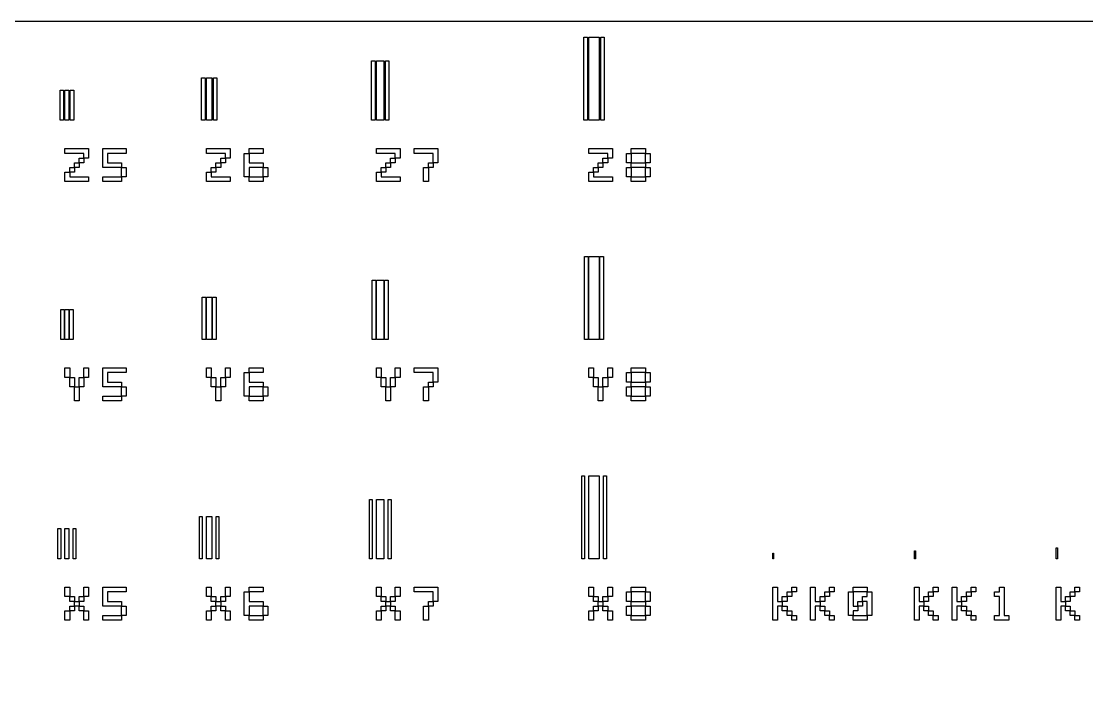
# Model space of a CAD drawing. Extents: x 0 to 3000, y 0 to 2000.
# Drawn here: x 1499 to 2252, y 1534 to 2000 of the extents above; entities that cross this region are included whole.
import ezdxf

# ---------------------------------------------------------------- set-up
doc = ezdxf.new("R2010")
doc.units = 0
doc.layers.add('L0D0', color=2, linetype='CONTINUOUS')
doc.layers.add('L1D0', color=1, linetype='CONTINUOUS')

msp = doc.modelspace()

# ---------------------------------------------------------------- linework, layer by layer
at = {"layer": 'L0D0'}
msp.add_lwpolyline([(0, 0), (0, 2000), (3000, 2000), (3000, 0)], close=True, dxfattribs=at)
at = {"layer": 'L1D0'}
for points in [[(1896.5, 1930), (1896.5, 1988.8), (1899, 1988.8), (1899, 1930)], [(1900, 1930), (1900, 1988.8), (1907.4, 1988.8), (1907.4, 1930)], [(1908.4, 1930), (1908.4, 1988.8), (1910.9, 1988.8), (1910.9, 1930)], [(1746.5, 1930), (1746.5, 1972), (1749, 1972), (1749, 1930)], [(1750, 1930), (1750, 1972), (1755.3, 1972), (1755.3, 1930)], [(1756.3, 1930), (1756.3, 1972), (1758.8, 1972), (1758.8, 1930)], [(1626.5, 1930), (1626.5, 1960), (1629, 1960), (1629, 1930)], [(1630, 1930), (1630, 1960), (1633.8, 1960), (1633.8, 1930)], [(1634.8, 1930), (1634.8, 1960), (1637.3, 1960), (1637.3, 1930)], [(1526.5, 1930), (1526.5, 1951.4), (1529, 1951.4), (1529, 1930)], [(1530, 1930), (1530, 1951.4), (1532.7, 1951.4), (1532.7, 1930)], [(1533.7, 1930), (1533.7, 1951.4), (1536.2, 1951.4), (1536.2, 1930)], [(1543.333, 1903.333), (1543.333, 1906.667), (1540, 1906.667), (1536.667, 1906.667), (1533.333, 1906.667), (1530, 1906.667), (1530, 1910), (1533.333, 1910), (1536.667, 1910), (1540, 1910), (1543.333, 1910), (1546.667, 1910), (1546.667, 1906.667), (1546.667, 1903.333)], [(1556.667, 1896.667), (1556.667, 1900), (1556.667, 1903.333), (1556.667, 1906.667), (1556.667, 1910), (1560, 1910), (1563.333, 1910), (1566.667, 1910), (1570, 1910), (1573.333, 1910), (1573.333, 1906.667), (1570, 1906.667), (1566.667, 1906.667), (1563.333, 1906.667), (1560, 1906.667), (1560, 1903.333), (1560, 1900), (1563.333, 1900), (1566.667, 1900), (1570, 1900), (1570, 1896.667), (1566.667, 1896.667), (1563.333, 1896.667), (1560, 1896.667)], [(1643.333, 1903.333), (1643.333, 1906.667), (1640, 1906.667), (1636.667, 1906.667), (1633.333, 1906.667), (1630, 1906.667), (1630, 1910), (1633.333, 1910), (1636.667, 1910), (1640, 1910), (1643.333, 1910), (1646.667, 1910), (1646.667, 1906.667), (1646.667, 1903.333)], [(1656.667, 1890), (1656.667, 1893.333), (1656.667, 1896.667), (1656.667, 1900), (1656.667, 1903.333), (1656.667, 1906.667), (1660, 1906.667), (1660, 1903.333), (1660, 1900), (1663.333, 1900), (1666.667, 1900), (1670, 1900), (1670, 1896.667), (1666.667, 1896.667), (1663.333, 1896.667), (1660, 1896.667), (1660, 1893.333), (1660, 1890)], [(1660, 1906.667), (1660, 1910), (1663.333, 1910), (1666.667, 1910), (1670, 1910), (1670, 1906.667), (1666.667, 1906.667), (1663.333, 1906.667)], [(1763.333, 1903.333), (1763.333, 1906.667), (1760, 1906.667), (1756.667, 1906.667), (1753.333, 1906.667), (1750, 1906.667), (1750, 1910), (1753.333, 1910), (1756.667, 1910), (1760, 1910), (1763.333, 1910), (1766.667, 1910), (1766.667, 1906.667), (1766.667, 1903.333)], [(1790, 1900), (1790, 1903.333), (1790, 1906.667), (1786.667, 1906.667), (1783.333, 1906.667), (1780, 1906.667), (1776.667, 1906.667), (1776.667, 1910), (1780, 1910), (1783.333, 1910), (1786.667, 1910), (1790, 1910), (1793.333, 1910), (1793.333, 1906.667), (1793.333, 1903.333), (1793.333, 1900)], [(1913.333, 1903.333), (1913.333, 1906.667), (1910, 1906.667), (1906.667, 1906.667), (1903.333, 1906.667), (1900, 1906.667), (1900, 1910), (1903.333, 1910), (1906.667, 1910), (1910, 1910), (1913.333, 1910), (1916.667, 1910), (1916.667, 1906.667), (1916.667, 1903.333)], [(1926.667, 1900), (1926.667, 1903.333), (1926.667, 1906.667), (1930, 1906.667), (1930, 1903.333), (1930, 1900)], [(1930, 1906.667), (1930, 1910), (1933.333, 1910), (1936.667, 1910), (1940, 1910), (1940, 1906.667), (1936.667, 1906.667), (1933.333, 1906.667)], [(1940, 1900), (1940, 1903.333), (1940, 1906.667), (1943.333, 1906.667), (1943.333, 1903.333), (1943.333, 1900)], [(1533.333, 1893.333), (1533.333, 1896.667), (1536.667, 1896.667), (1536.667, 1893.333)], [(1536.667, 1896.667), (1536.667, 1900), (1540, 1900), (1540, 1896.667)], [(1540, 1900), (1540, 1903.333), (1543.333, 1903.333), (1543.333, 1900)], [(1570, 1890), (1570, 1893.333), (1570, 1896.667), (1573.333, 1896.667), (1573.333, 1893.333), (1573.333, 1890)], [(1633.333, 1893.333), (1633.333, 1896.667), (1636.667, 1896.667), (1636.667, 1893.333)], [(1636.667, 1896.667), (1636.667, 1900), (1640, 1900), (1640, 1896.667)], [(1640, 1900), (1640, 1903.333), (1643.333, 1903.333), (1643.333, 1900)], [(1670, 1890), (1670, 1893.333), (1670, 1896.667), (1673.333, 1896.667), (1673.333, 1893.333), (1673.333, 1890)], [(1753.333, 1893.333), (1753.333, 1896.667), (1756.667, 1896.667), (1756.667, 1893.333)], [(1756.667, 1896.667), (1756.667, 1900), (1760, 1900), (1760, 1896.667)], [(1760, 1900), (1760, 1903.333), (1763.333, 1903.333), (1763.333, 1900)], [(1783.333, 1886.667), (1783.333, 1890), (1783.333, 1893.333), (1783.333, 1896.667), (1786.667, 1896.667), (1786.667, 1893.333), (1786.667, 1890), (1786.667, 1886.667)], [(1786.667, 1896.667), (1786.667, 1900), (1790, 1900), (1790, 1896.667)], [(1903.333, 1893.333), (1903.333, 1896.667), (1906.667, 1896.667), (1906.667, 1893.333)], [(1906.667, 1896.667), (1906.667, 1900), (1910, 1900), (1910, 1896.667)], [(1910, 1900), (1910, 1903.333), (1913.333, 1903.333), (1913.333, 1900)], [(1926.667, 1890), (1926.667, 1893.333), (1926.667, 1896.667), (1930, 1896.667), (1930, 1893.333), (1930, 1890)], [(1930, 1896.667), (1930, 1900), (1933.333, 1900), (1936.667, 1900), (1940, 1900), (1940, 1896.667), (1936.667, 1896.667), (1933.333, 1896.667)], [(1940, 1890), (1940, 1893.333), (1940, 1896.667), (1943.333, 1896.667), (1943.333, 1893.333), (1943.333, 1890)], [(1530, 1886.667), (1530, 1890), (1530, 1893.333), (1533.333, 1893.333), (1533.333, 1890), (1536.667, 1890), (1540, 1890), (1543.333, 1890), (1546.667, 1890), (1546.667, 1886.667), (1543.333, 1886.667), (1540, 1886.667), (1536.667, 1886.667), (1533.333, 1886.667)], [(1556.667, 1886.667), (1556.667, 1890), (1560, 1890), (1563.333, 1890), (1566.667, 1890), (1570, 1890), (1570, 1886.667), (1566.667, 1886.667), (1563.333, 1886.667), (1560, 1886.667)], [(1630, 1886.667), (1630, 1890), (1630, 1893.333), (1633.333, 1893.333), (1633.333, 1890), (1636.667, 1890), (1640, 1890), (1643.333, 1890), (1646.667, 1890), (1646.667, 1886.667), (1643.333, 1886.667), (1640, 1886.667), (1636.667, 1886.667), (1633.333, 1886.667)], [(1660, 1886.667), (1660, 1890), (1663.333, 1890), (1666.667, 1890), (1670, 1890), (1670, 1886.667), (1666.667, 1886.667), (1663.333, 1886.667)], [(1750, 1886.667), (1750, 1890), (1750, 1893.333), (1753.333, 1893.333), (1753.333, 1890), (1756.667, 1890), (1760, 1890), (1763.333, 1890), (1766.667, 1890), (1766.667, 1886.667), (1763.333, 1886.667), (1760, 1886.667), (1756.667, 1886.667), (1753.333, 1886.667)], [(1900, 1886.667), (1900, 1890), (1900, 1893.333), (1903.333, 1893.333), (1903.333, 1890), (1906.667, 1890), (1910, 1890), (1913.333, 1890), (1916.667, 1890), (1916.667, 1886.667), (1913.333, 1886.667), (1910, 1886.667), (1906.667, 1886.667), (1903.333, 1886.667)], [(1930, 1886.667), (1930, 1890), (1933.333, 1890), (1936.667, 1890), (1940, 1890), (1940, 1886.667), (1936.667, 1886.667), (1933.333, 1886.667)], [(1897, 1775), (1897, 1833.8), (1899.5, 1833.8), (1899.5, 1775)], [(1900, 1775), (1900, 1833.8), (1907.4, 1833.8), (1907.4, 1775)], [(1907.9, 1775), (1907.9, 1833.8), (1910.4, 1833.8), (1910.4, 1775)], [(1747, 1775), (1747, 1817), (1749.5, 1817), (1749.5, 1775)], [(1750, 1775), (1750, 1817), (1755.3, 1817), (1755.3, 1775)], [(1755.8, 1775), (1755.8, 1817), (1758.3, 1817), (1758.3, 1775)], [(1627, 1775), (1627, 1805), (1629.5, 1805), (1629.5, 1775)], [(1630, 1775), (1630, 1805), (1633.8, 1805), (1633.8, 1775)], [(1634.3, 1775), (1634.3, 1805), (1636.8, 1805), (1636.8, 1775)], [(1527, 1775), (1527, 1796.4), (1529.5, 1796.4), (1529.5, 1775)], [(1530, 1775), (1530, 1796.4), (1532.7, 1796.4), (1532.7, 1775)], [(1533.2, 1775), (1533.2, 1796.4), (1535.7, 1796.4), (1535.7, 1775)], [(1530, 1748.333), (1530, 1751.667), (1530, 1755), (1533.333, 1755), (1533.333, 1751.667), (1533.333, 1748.333)], [(1543.333, 1748.333), (1543.333, 1751.667), (1543.333, 1755), (1546.667, 1755), (1546.667, 1751.667), (1546.667, 1748.333)], [(1556.667, 1741.667), (1556.667, 1745), (1556.667, 1748.333), (1556.667, 1751.667), (1556.667, 1755), (1560, 1755), (1563.333, 1755), (1566.667, 1755), (1570, 1755), (1573.333, 1755), (1573.333, 1751.667), (1570, 1751.667), (1566.667, 1751.667), (1563.333, 1751.667), (1560, 1751.667), (1560, 1748.333), (1560, 1745), (1563.333, 1745), (1566.667, 1745), (1570, 1745), (1570, 1741.667), (1566.667, 1741.667), (1563.333, 1741.667), (1560, 1741.667)], [(1630, 1748.333), (1630, 1751.667), (1630, 1755), (1633.333, 1755), (1633.333, 1751.667), (1633.333, 1748.333)], [(1643.333, 1748.333), (1643.333, 1751.667), (1643.333, 1755), (1646.667, 1755), (1646.667, 1751.667), (1646.667, 1748.333)], [(1660, 1751.667), (1660, 1755), (1663.333, 1755), (1666.667, 1755), (1670, 1755), (1670, 1751.667), (1666.667, 1751.667), (1663.333, 1751.667)], [(1750, 1748.333), (1750, 1751.667), (1750, 1755), (1753.333, 1755), (1753.333, 1751.667), (1753.333, 1748.333)], [(1763.333, 1748.333), (1763.333, 1751.667), (1763.333, 1755), (1766.667, 1755), (1766.667, 1751.667), (1766.667, 1748.333)], [(1790, 1745), (1790, 1748.333), (1790, 1751.667), (1786.667, 1751.667), (1783.333, 1751.667), (1780, 1751.667), (1776.667, 1751.667), (1776.667, 1755), (1780, 1755), (1783.333, 1755), (1786.667, 1755), (1790, 1755), (1793.333, 1755), (1793.333, 1751.667), (1793.333, 1748.333), (1793.333, 1745)], [(1900, 1748.333), (1900, 1751.667), (1900, 1755), (1903.333, 1755), (1903.333, 1751.667), (1903.333, 1748.333)], [(1913.333, 1748.333), (1913.333, 1751.667), (1913.333, 1755), (1916.667, 1755), (1916.667, 1751.667), (1916.667, 1748.333)], [(1930, 1751.667), (1930, 1755), (1933.333, 1755), (1936.667, 1755), (1940, 1755), (1940, 1751.667), (1936.667, 1751.667), (1933.333, 1751.667)], [(1533.333, 1741.667), (1533.333, 1745), (1533.333, 1748.333), (1536.667, 1748.333), (1536.667, 1745), (1536.667, 1741.667)], [(1540, 1741.667), (1540, 1745), (1540, 1748.333), (1543.333, 1748.333), (1543.333, 1745), (1543.333, 1741.667)], [(1633.333, 1741.667), (1633.333, 1745), (1633.333, 1748.333), (1636.667, 1748.333), (1636.667, 1745), (1636.667, 1741.667)], [(1640, 1741.667), (1640, 1745), (1640, 1748.333), (1643.333, 1748.333), (1643.333, 1745), (1643.333, 1741.667)], [(1656.667, 1735), (1656.667, 1738.333), (1656.667, 1741.667), (1656.667, 1745), (1656.667, 1748.333), (1656.667, 1751.667), (1660, 1751.667), (1660, 1748.333), (1660, 1745), (1663.333, 1745), (1666.667, 1745), (1670, 1745), (1670, 1741.667), (1666.667, 1741.667), (1663.333, 1741.667), (1660, 1741.667), (1660, 1738.333), (1660, 1735)], [(1753.333, 1741.667), (1753.333, 1745), (1753.333, 1748.333), (1756.667, 1748.333), (1756.667, 1745), (1756.667, 1741.667)], [(1760, 1741.667), (1760, 1745), (1760, 1748.333), (1763.333, 1748.333), (1763.333, 1745), (1763.333, 1741.667)], [(1903.333, 1741.667), (1903.333, 1745), (1903.333, 1748.333), (1906.667, 1748.333), (1906.667, 1745), (1906.667, 1741.667)], [(1910, 1741.667), (1910, 1745), (1910, 1748.333), (1913.333, 1748.333), (1913.333, 1745), (1913.333, 1741.667)], [(1926.667, 1745), (1926.667, 1748.333), (1926.667, 1751.667), (1930, 1751.667), (1930, 1748.333), (1930, 1745)], [(1940, 1745), (1940, 1748.333), (1940, 1751.667), (1943.333, 1751.667), (1943.333, 1748.333), (1943.333, 1745)], [(1536.667, 1731.667), (1536.667, 1735), (1536.667, 1738.333), (1536.667, 1741.667), (1540, 1741.667), (1540, 1738.333), (1540, 1735), (1540, 1731.667)], [(1570, 1735), (1570, 1738.333), (1570, 1741.667), (1573.333, 1741.667), (1573.333, 1738.333), (1573.333, 1735)], [(1636.667, 1731.667), (1636.667, 1735), (1636.667, 1738.333), (1636.667, 1741.667), (1640, 1741.667), (1640, 1738.333), (1640, 1735), (1640, 1731.667)], [(1670, 1735), (1670, 1738.333), (1670, 1741.667), (1673.333, 1741.667), (1673.333, 1738.333), (1673.333, 1735)], [(1756.667, 1731.667), (1756.667, 1735), (1756.667, 1738.333), (1756.667, 1741.667), (1760, 1741.667), (1760, 1738.333), (1760, 1735), (1760, 1731.667)], [(1783.333, 1731.667), (1783.333, 1735), (1783.333, 1738.333), (1783.333, 1741.667), (1786.667, 1741.667), (1786.667, 1738.333), (1786.667, 1735), (1786.667, 1731.667)], [(1786.667, 1741.667), (1786.667, 1745), (1790, 1745), (1790, 1741.667)], [(1906.667, 1731.667), (1906.667, 1735), (1906.667, 1738.333), (1906.667, 1741.667), (1910, 1741.667), (1910, 1738.333), (1910, 1735), (1910, 1731.667)], [(1926.667, 1735), (1926.667, 1738.333), (1926.667, 1741.667), (1930, 1741.667), (1930, 1738.333), (1930, 1735)], [(1930, 1741.667), (1930, 1745), (1933.333, 1745), (1936.667, 1745), (1940, 1745), (1940, 1741.667), (1936.667, 1741.667), (1933.333, 1741.667)], [(1940, 1735), (1940, 1738.333), (1940, 1741.667), (1943.333, 1741.667), (1943.333, 1738.333), (1943.333, 1735)], [(1556.667, 1731.667), (1556.667, 1735), (1560, 1735), (1563.333, 1735), (1566.667, 1735), (1570, 1735), (1570, 1731.667), (1566.667, 1731.667), (1563.333, 1731.667), (1560, 1731.667)], [(1660, 1731.667), (1660, 1735), (1663.333, 1735), (1666.667, 1735), (1670, 1735), (1670, 1731.667), (1666.667, 1731.667), (1663.333, 1731.667)], [(1930, 1731.667), (1930, 1735), (1933.333, 1735), (1936.667, 1735), (1940, 1735), (1940, 1731.667), (1936.667, 1731.667), (1933.333, 1731.667)], [(1895, 1620), (1895, 1678.8), (1897, 1678.8), (1897, 1620)], [(1900, 1620), (1900, 1678.8), (1907.4, 1678.8), (1907.4, 1620)], [(1910.4, 1620), (1910.4, 1678.8), (1912.4, 1678.8), (1912.4, 1620)], [(1745, 1620), (1745, 1662), (1747, 1662), (1747, 1620)], [(1750, 1620), (1750, 1662), (1755.3, 1662), (1755.3, 1620)], [(1758.3, 1620), (1758.3, 1662), (1760.3, 1662), (1760.3, 1620)], [(1625, 1620), (1625, 1650), (1627, 1650), (1627, 1620)], [(1630, 1620), (1630, 1650), (1633.8, 1650), (1633.8, 1620)], [(1636.8, 1620), (1636.8, 1650), (1638.8, 1650), (1638.8, 1620)], [(1525, 1620), (1525, 1641.4), (1527, 1641.4), (1527, 1620)], [(1530, 1620), (1530, 1641.4), (1532.7, 1641.4), (1532.7, 1620)], [(1535.7, 1620), (1535.7, 1641.4), (1537.7, 1641.4), (1537.7, 1620)], [(2130, 1620), (2130, 1625.6), (2130.7, 1625.6), (2130.7, 1620)], [(2230, 1620), (2230, 1627.8), (2231, 1627.8), (2231, 1620)], [(2030, 1620), (2030, 1624), (2030.5, 1624), (2030.5, 1620)], [(1530, 1593.333), (1530, 1596.667), (1530, 1600), (1533.333, 1600), (1533.333, 1596.667), (1533.333, 1593.333)], [(1543.333, 1593.333), (1543.333, 1596.667), (1543.333, 1600), (1546.667, 1600), (1546.667, 1596.667), (1546.667, 1593.333)], [(1556.667, 1586.667), (1556.667, 1590), (1556.667, 1593.333), (1556.667, 1596.667), (1556.667, 1600), (1560, 1600), (1563.333, 1600), (1566.667, 1600), (1570, 1600), (1573.333, 1600), (1573.333, 1596.667), (1570, 1596.667), (1566.667, 1596.667), (1563.333, 1596.667), (1560, 1596.667), (1560, 1593.333), (1560, 1590), (1563.333, 1590), (1566.667, 1590), (1570, 1590), (1570, 1586.667), (1566.667, 1586.667), (1563.333, 1586.667), (1560, 1586.667)], [(1630, 1593.333), (1630, 1596.667), (1630, 1600), (1633.333, 1600), (1633.333, 1596.667), (1633.333, 1593.333)], [(1643.333, 1593.333), (1643.333, 1596.667), (1643.333, 1600), (1646.667, 1600), (1646.667, 1596.667), (1646.667, 1593.333)], [(1656.667, 1580), (1656.667, 1583.333), (1656.667, 1586.667), (1656.667, 1590), (1656.667, 1593.333), (1656.667, 1596.667), (1660, 1596.667), (1660, 1593.333), (1660, 1590), (1663.333, 1590), (1666.667, 1590), (1670, 1590), (1670, 1586.667), (1666.667, 1586.667), (1663.333, 1586.667), (1660, 1586.667), (1660, 1583.333), (1660, 1580)], [(1660, 1596.667), (1660, 1600), (1663.333, 1600), (1666.667, 1600), (1670, 1600), (1670, 1596.667), (1666.667, 1596.667), (1663.333, 1596.667)], [(1750, 1593.333), (1750, 1596.667), (1750, 1600), (1753.333, 1600), (1753.333, 1596.667), (1753.333, 1593.333)], [(1763.333, 1593.333), (1763.333, 1596.667), (1763.333, 1600), (1766.667, 1600), (1766.667, 1596.667), (1766.667, 1593.333)], [(1790, 1590), (1790, 1593.333), (1790, 1596.667), (1786.667, 1596.667), (1783.333, 1596.667), (1780, 1596.667), (1776.667, 1596.667), (1776.667, 1600), (1780, 1600), (1783.333, 1600), (1786.667, 1600), (1790, 1600), (1793.333, 1600), (1793.333, 1596.667), (1793.333, 1593.333), (1793.333, 1590)], [(1900, 1593.333), (1900, 1596.667), (1900, 1600), (1903.333, 1600), (1903.333, 1596.667), (1903.333, 1593.333)], [(1913.333, 1593.333), (1913.333, 1596.667), (1913.333, 1600), (1916.667, 1600), (1916.667, 1596.667), (1916.667, 1593.333)], [(1926.667, 1590), (1926.667, 1593.333), (1926.667, 1596.667), (1930, 1596.667), (1930, 1593.333), (1930, 1590)], [(1930, 1596.667), (1930, 1600), (1933.333, 1600), (1936.667, 1600), (1940, 1600), (1940, 1596.667), (1936.667, 1596.667), (1933.333, 1596.667)], [(1940, 1590), (1940, 1593.333), (1940, 1596.667), (1943.333, 1596.667), (1943.333, 1593.333), (1943.333, 1590)], [(2030, 1576.667), (2030, 1580), (2030, 1583.333), (2030, 1586.667), (2030, 1590), (2030, 1593.333), (2030, 1596.667), (2030, 1600), (2033.333, 1600), (2033.333, 1596.667), (2033.333, 1593.333), (2033.333, 1590), (2036.667, 1590), (2036.667, 1586.667), (2033.333, 1586.667), (2033.333, 1583.333), (2033.333, 1580), (2033.333, 1576.667)], [(2040, 1593.333), (2040, 1596.667), (2043.333, 1596.667), (2043.333, 1593.333)], [(2043.333, 1596.667), (2043.333, 1600), (2046.667, 1600), (2046.667, 1596.667)], [(2056.667, 1576.667), (2056.667, 1580), (2056.667, 1583.333), (2056.667, 1586.667), (2056.667, 1590), (2056.667, 1593.333), (2056.667, 1596.667), (2056.667, 1600), (2060, 1600), (2060, 1596.667), (2060, 1593.333), (2060, 1590), (2063.333, 1590), (2063.333, 1586.667), (2060, 1586.667), (2060, 1583.333), (2060, 1580), (2060, 1576.667)], [(2066.667, 1593.333), (2066.667, 1596.667), (2070, 1596.667), (2070, 1593.333)], [(2070, 1596.667), (2070, 1600), (2073.333, 1600), (2073.333, 1596.667)], [(2083.333, 1580), (2083.333, 1583.333), (2083.333, 1586.667), (2083.333, 1590), (2083.333, 1593.333), (2083.333, 1596.667), (2086.667, 1596.667), (2086.667, 1593.333), (2086.667, 1590), (2086.667, 1586.667), (2090, 1586.667), (2090, 1583.333), (2086.667, 1583.333), (2086.667, 1580)], [(2086.667, 1596.667), (2086.667, 1600), (2090, 1600), (2093.333, 1600), (2096.667, 1600), (2096.667, 1596.667), (2093.333, 1596.667), (2090, 1596.667)], [(2096.667, 1580), (2096.667, 1583.333), (2096.667, 1586.667), (2096.667, 1590), (2093.333, 1590), (2093.333, 1593.333), (2096.667, 1593.333), (2096.667, 1596.667), (2100, 1596.667), (2100, 1593.333), (2100, 1590), (2100, 1586.667), (2100, 1583.333), (2100, 1580)], [(2130, 1576.667), (2130, 1580), (2130, 1583.333), (2130, 1586.667), (2130, 1590), (2130, 1593.333), (2130, 1596.667), (2130, 1600), (2133.333, 1600), (2133.333, 1596.667), (2133.333, 1593.333), (2133.333, 1590), (2136.667, 1590), (2136.667, 1586.667), (2133.333, 1586.667), (2133.333, 1583.333), (2133.333, 1580), (2133.333, 1576.667)], [(2140, 1593.333), (2140, 1596.667), (2143.333, 1596.667), (2143.333, 1593.333)], [(2143.333, 1596.667), (2143.333, 1600), (2146.667, 1600), (2146.667, 1596.667)], [(2156.667, 1576.667), (2156.667, 1580), (2156.667, 1583.333), (2156.667, 1586.667), (2156.667, 1590), (2156.667, 1593.333), (2156.667, 1596.667), (2156.667, 1600), (2160, 1600), (2160, 1596.667), (2160, 1593.333), (2160, 1590), (2163.333, 1590), (2163.333, 1586.667), (2160, 1586.667), (2160, 1583.333), (2160, 1580), (2160, 1576.667)], [(2166.667, 1593.333), (2166.667, 1596.667), (2170, 1596.667), (2170, 1593.333)], [(2170, 1596.667), (2170, 1600), (2173.333, 1600), (2173.333, 1596.667)], [(2186.667, 1576.667), (2186.667, 1580), (2190, 1580), (2190, 1583.333), (2190, 1586.667), (2190, 1590), (2190, 1593.333), (2186.667, 1593.333), (2186.667, 1596.667), (2190, 1596.667), (2190, 1600), (2193.333, 1600), (2193.333, 1596.667), (2193.333, 1593.333), (2193.333, 1590), (2193.333, 1586.667), (2193.333, 1583.333), (2193.333, 1580), (2196.667, 1580), (2196.667, 1576.667), (2193.333, 1576.667), (2190, 1576.667)], [(2230, 1576.667), (2230, 1580), (2230, 1583.333), (2230, 1586.667), (2230, 1590), (2230, 1593.333), (2230, 1596.667), (2230, 1600), (2233.333, 1600), (2233.333, 1596.667), (2233.333, 1593.333), (2233.333, 1590), (2236.667, 1590), (2236.667, 1586.667), (2233.333, 1586.667), (2233.333, 1583.333), (2233.333, 1580), (2233.333, 1576.667)], [(2240, 1593.333), (2240, 1596.667), (2243.333, 1596.667), (2243.333, 1593.333)], [(2243.333, 1596.667), (2243.333, 1600), (2246.667, 1600), (2246.667, 1596.667)], [(1533.333, 1590), (1533.333, 1593.333), (1536.667, 1593.333), (1536.667, 1590)], [(1536.667, 1586.667), (1536.667, 1590), (1540, 1590), (1540, 1586.667)], [(1540, 1590), (1540, 1593.333), (1543.333, 1593.333), (1543.333, 1590)], [(1633.333, 1590), (1633.333, 1593.333), (1636.667, 1593.333), (1636.667, 1590)], [(1636.667, 1586.667), (1636.667, 1590), (1640, 1590), (1640, 1586.667)], [(1640, 1590), (1640, 1593.333), (1643.333, 1593.333), (1643.333, 1590)], [(1753.333, 1590), (1753.333, 1593.333), (1756.667, 1593.333), (1756.667, 1590)], [(1756.667, 1586.667), (1756.667, 1590), (1760, 1590), (1760, 1586.667)], [(1760, 1590), (1760, 1593.333), (1763.333, 1593.333), (1763.333, 1590)], [(1786.667, 1586.667), (1786.667, 1590), (1790, 1590), (1790, 1586.667)], [(1903.333, 1590), (1903.333, 1593.333), (1906.667, 1593.333), (1906.667, 1590)], [(1906.667, 1586.667), (1906.667, 1590), (1910, 1590), (1910, 1586.667)], [(1910, 1590), (1910, 1593.333), (1913.333, 1593.333), (1913.333, 1590)], [(1930, 1586.667), (1930, 1590), (1933.333, 1590), (1936.667, 1590), (1940, 1590), (1940, 1586.667), (1936.667, 1586.667), (1933.333, 1586.667)], [(2036.667, 1590), (2036.667, 1593.333), (2040, 1593.333), (2040, 1590)], [(2063.333, 1590), (2063.333, 1593.333), (2066.667, 1593.333), (2066.667, 1590)], [(2090, 1586.667), (2090, 1590), (2093.333, 1590), (2093.333, 1586.667)], [(2136.667, 1590), (2136.667, 1593.333), (2140, 1593.333), (2140, 1590)], [(2163.333, 1590), (2163.333, 1593.333), (2166.667, 1593.333), (2166.667, 1590)], [(2236.667, 1590), (2236.667, 1593.333), (2240, 1593.333), (2240, 1590)], [(1530, 1576.667), (1530, 1580), (1530, 1583.333), (1533.333, 1583.333), (1533.333, 1580), (1533.333, 1576.667)], [(1533.333, 1583.333), (1533.333, 1586.667), (1536.667, 1586.667), (1536.667, 1583.333)], [(1540, 1583.333), (1540, 1586.667), (1543.333, 1586.667), (1543.333, 1583.333)], [(1543.333, 1576.667), (1543.333, 1580), (1543.333, 1583.333), (1546.667, 1583.333), (1546.667, 1580), (1546.667, 1576.667)], [(1570, 1580), (1570, 1583.333), (1570, 1586.667), (1573.333, 1586.667), (1573.333, 1583.333), (1573.333, 1580)], [(1630, 1576.667), (1630, 1580), (1630, 1583.333), (1633.333, 1583.333), (1633.333, 1580), (1633.333, 1576.667)], [(1633.333, 1583.333), (1633.333, 1586.667), (1636.667, 1586.667), (1636.667, 1583.333)], [(1640, 1583.333), (1640, 1586.667), (1643.333, 1586.667), (1643.333, 1583.333)], [(1643.333, 1576.667), (1643.333, 1580), (1643.333, 1583.333), (1646.667, 1583.333), (1646.667, 1580), (1646.667, 1576.667)], [(1670, 1580), (1670, 1583.333), (1670, 1586.667), (1673.333, 1586.667), (1673.333, 1583.333), (1673.333, 1580)], [(1750, 1576.667), (1750, 1580), (1750, 1583.333), (1753.333, 1583.333), (1753.333, 1580), (1753.333, 1576.667)], [(1753.333, 1583.333), (1753.333, 1586.667), (1756.667, 1586.667), (1756.667, 1583.333)], [(1760, 1583.333), (1760, 1586.667), (1763.333, 1586.667), (1763.333, 1583.333)], [(1763.333, 1576.667), (1763.333, 1580), (1763.333, 1583.333), (1766.667, 1583.333), (1766.667, 1580), (1766.667, 1576.667)], [(1783.333, 1576.667), (1783.333, 1580), (1783.333, 1583.333), (1783.333, 1586.667), (1786.667, 1586.667), (1786.667, 1583.333), (1786.667, 1580), (1786.667, 1576.667)], [(1900, 1576.667), (1900, 1580), (1900, 1583.333), (1903.333, 1583.333), (1903.333, 1580), (1903.333, 1576.667)], [(1903.333, 1583.333), (1903.333, 1586.667), (1906.667, 1586.667), (1906.667, 1583.333)], [(1910, 1583.333), (1910, 1586.667), (1913.333, 1586.667), (1913.333, 1583.333)], [(1913.333, 1576.667), (1913.333, 1580), (1913.333, 1583.333), (1916.667, 1583.333), (1916.667, 1580), (1916.667, 1576.667)], [(1926.667, 1580), (1926.667, 1583.333), (1926.667, 1586.667), (1930, 1586.667), (1930, 1583.333), (1930, 1580)], [(1940, 1580), (1940, 1583.333), (1940, 1586.667), (1943.333, 1586.667), (1943.333, 1583.333), (1943.333, 1580)], [(2036.667, 1583.333), (2036.667, 1586.667), (2040, 1586.667), (2040, 1583.333)], [(2040, 1580), (2040, 1583.333), (2043.333, 1583.333), (2043.333, 1580)], [(2063.333, 1583.333), (2063.333, 1586.667), (2066.667, 1586.667), (2066.667, 1583.333)], [(2066.667, 1580), (2066.667, 1583.333), (2070, 1583.333), (2070, 1580)], [(2136.667, 1583.333), (2136.667, 1586.667), (2140, 1586.667), (2140, 1583.333)], [(2140, 1580), (2140, 1583.333), (2143.333, 1583.333), (2143.333, 1580)], [(2163.333, 1583.333), (2163.333, 1586.667), (2166.667, 1586.667), (2166.667, 1583.333)], [(2166.667, 1580), (2166.667, 1583.333), (2170, 1583.333), (2170, 1580)], [(2236.667, 1583.333), (2236.667, 1586.667), (2240, 1586.667), (2240, 1583.333)], [(2240, 1580), (2240, 1583.333), (2243.333, 1583.333), (2243.333, 1580)], [(1556.667, 1576.667), (1556.667, 1580), (1560, 1580), (1563.333, 1580), (1566.667, 1580), (1570, 1580), (1570, 1576.667), (1566.667, 1576.667), (1563.333, 1576.667), (1560, 1576.667)], [(1660, 1576.667), (1660, 1580), (1663.333, 1580), (1666.667, 1580), (1670, 1580), (1670, 1576.667), (1666.667, 1576.667), (1663.333, 1576.667)], [(1930, 1576.667), (1930, 1580), (1933.333, 1580), (1936.667, 1580), (1940, 1580), (1940, 1576.667), (1936.667, 1576.667), (1933.333, 1576.667)], [(2043.333, 1576.667), (2043.333, 1580), (2046.667, 1580), (2046.667, 1576.667)], [(2070, 1576.667), (2070, 1580), (2073.333, 1580), (2073.333, 1576.667)], [(2086.667, 1576.667), (2086.667, 1580), (2090, 1580), (2093.333, 1580), (2096.667, 1580), (2096.667, 1576.667), (2093.333, 1576.667), (2090, 1576.667)], [(2143.333, 1576.667), (2143.333, 1580), (2146.667, 1580), (2146.667, 1576.667)], [(2170, 1576.667), (2170, 1580), (2173.333, 1580), (2173.333, 1576.667)], [(2243.333, 1576.667), (2243.333, 1580), (2246.667, 1580), (2246.667, 1576.667)]]:
    msp.add_lwpolyline(points, close=True, dxfattribs=at)

doc.saveas('drawing.dxf')
